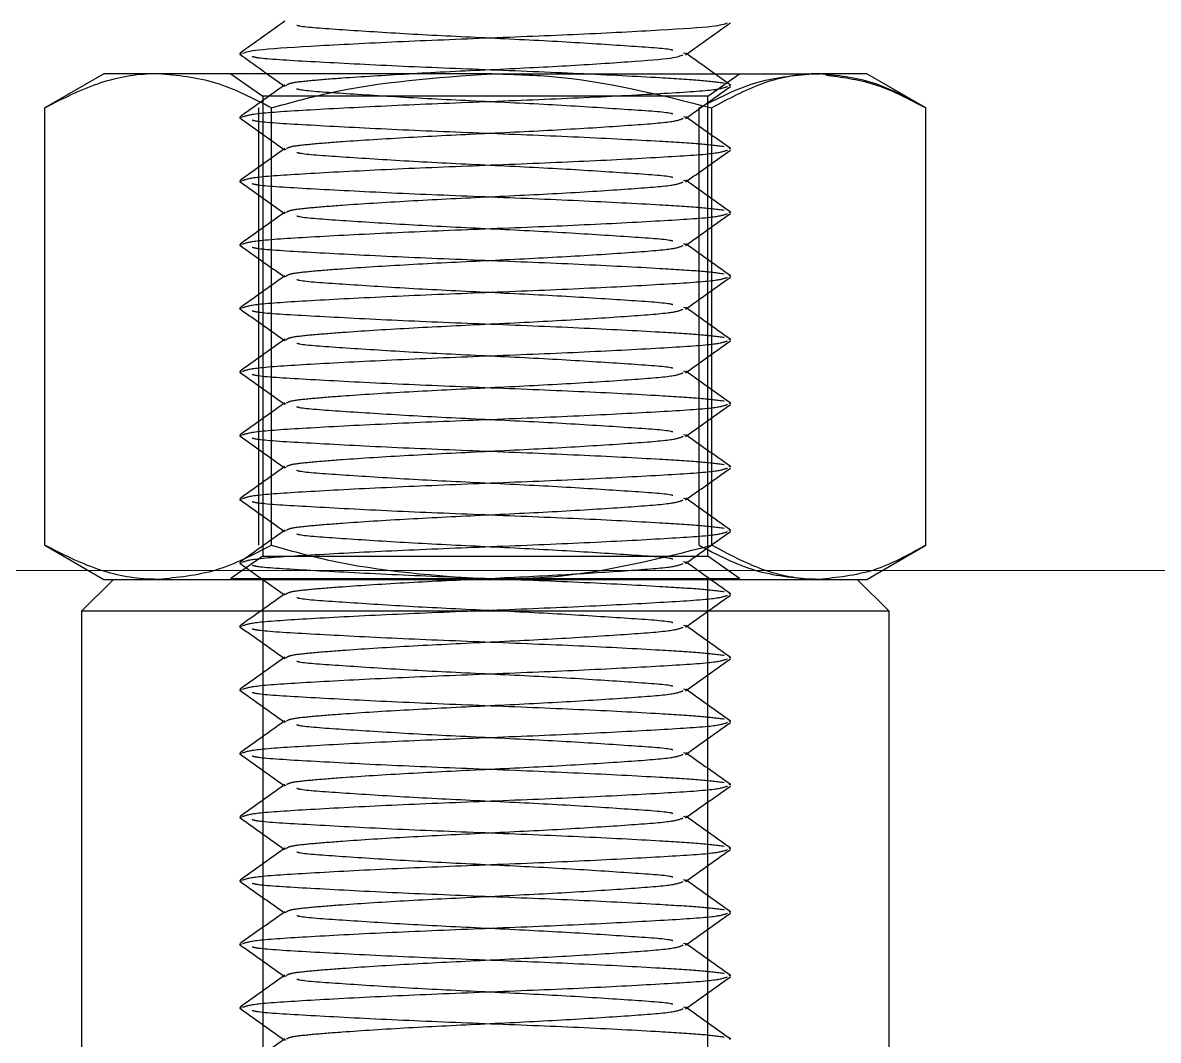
# Model space of a CAD drawing. Header units: metres. Extents: x 0 to 63075, y 0 to 44550.
# Drawn here: x 14192.78 to 14228.5, y 27137.82 to 27169.82 of the extents above; entities that cross this region are included whole.
import ezdxf

# ---------------------------------------------------------------- set-up
doc = ezdxf.new("R2010")
doc.units = ezdxf.units.M
doc.header["$LTSCALE"] = 75
for name, pattern in [('CENTER2', [28.575, 19.05, -3.175, 3.175, -3.175]), ('CENTERX2', [101.6, 63.5, -12.7, 12.7, -12.7]), ('HIDDEN2', [4.7625, 3.175, -1.5875])]:
    doc.linetypes.add(name, pattern=pattern)
for name, color, linetype in [('SC1', 7, 'CENTER2'), ('SDM', 7, 'Continuous'), ('SL4', 4, 'Continuous'), ('ST1', 7, 'HIDDEN2')]:
    doc.layers.add(name, color=color, linetype=linetype)

# ---------------------------------------------------------------- blocks, each defined once
blk = doc.blocks.new('A$Cb6dca9d5')
at = {"layer": 'SL4'}
for p, q in [((353.194, 429.056), (353.138, 429.069)), ((348.865, 428.444), (347.007, 427.371)), ((350.574, 428.444), (348.865, 428.444)), ((361.065, 428.444), (350.574, 428.444)), ((361.065, 428.444), (371.356, 428.444)), ((372.865, 428.444), (371.356, 428.444)), ((374.723, 427.371), (372.865, 428.444)), ((347.011, 427.372), (347.138, 427.433)), ((347.011, 413.616), (347.011, 427.372)), ((354.138, 413.616), (354.138, 427.372)), ((367.992, 413.616), (367.992, 427.372)), ((374.719, 413.616), (374.719, 427.372)), ((347.007, 413.617), (348.865, 412.544)), ((347.011, 413.616), (347.138, 413.556)), ((372.865, 412.544), (374.723, 413.617)), ((349.165, 412.544), (348.165, 411.544)), ((348.865, 412.544), (350.574, 412.544)), ((350.574, 412.544), (361.065, 412.544)), ((353.862, 412.544), (353.871, 412.537)), ((361.065, 412.544), (371.356, 412.544)), ((371.356, 412.544), (372.865, 412.544)), ((373.565, 411.544), (372.565, 412.544)), ((348.165, 411.544), (348.165, 390.544)), ((373.565, 411.544), (348.165, 411.544)), ((373.565, 390.544), (373.565, 411.544))]:
    blk.add_line(p, q, dxfattribs=at)
for points, knots in [([(354.561, 430.093), (354.326, 429.926), (353.856, 429.591), (353.386, 429.256), (353.151, 429.088)], [0, 0, 0, 0, 0.499908, 1, 1, 1, 1]), ([(353.229, 429.088), (353.334, 429.125), (353.561, 429.205), (355.282, 429.312), (357.822, 429.448), (360.865, 429.569), (363.908, 429.689), (366.447, 429.825), (368.157, 429.931), (368.382, 430.01), (368.485, 430.046)], [0, 0, 0, 0, 0.111758, 0.239388, 0.372264, 0.501747, 0.63123, 0.764106, 0.891736, 1, 1, 1, 1]), ([(367.164, 429.041), (367.399, 429.208), (367.869, 429.543), (368.339, 429.878), (368.574, 430.045)], [0, 0, 0, 0, 0.499911, 1, 1, 1, 1]), ([(353.143, 429.056), (353.377, 428.889), (353.664, 428.685), (353.95, 428.481), (354.002, 428.444)], [0, 0, 0, 0, 0.819119, 1, 1, 1, 1]), ([(358.426, 428.444), (358.438, 428.445), (359.128, 428.489), (360.9, 428.568), (363.345, 428.689), (365.432, 428.825), (366.819, 428.93), (367.002, 429.007), (367.085, 429.042)], [0, 0, 0, 0, 0.003694, 0.210444, 0.417195, 0.629373, 0.833159, 1, 1, 1, 1]), ([(368.461, 428.172), (368.265, 428.312), (367.846, 428.611), (367.427, 428.91), (367.203, 429.069)], [0, 0, 0, 0, 0.467659, 1, 1, 1, 1]), ([(350.574, 428.444), (350.49, 428.443), (349.85, 428.433), (348.644, 428.199), (347.558, 427.65), (347.011, 427.372)], [0, 0, 0, 0, 0.070099, 0.530789, 1, 1, 1, 1]), ([(354.138, 427.372), (353.559, 427.672), (352.391, 428.276), (351.183, 428.388), (350.574, 428.444)], [0, 0, 0, 0, 0.495458, 1, 1, 1, 1]), ([(354.138, 427.372), (354.719, 427.534), (356.977, 428.162), (359.323, 428.324), (361.065, 428.444)], [0, 0, 0, 0, 0.257551, 1, 1, 1, 1]), ([(361.065, 428.444), (361.695, 428.428), (364.04, 428.369), (366.323, 427.793), (367.992, 427.372)], [0, 0, 0, 0, 0.268634, 1, 1, 1, 1]), ([(371.356, 428.444), (371.276, 428.443), (370.672, 428.433), (369.534, 428.199), (368.509, 427.65), (367.992, 427.372)], [0, 0, 0, 0, 0.0700986, 0.5307888, 1, 1, 1, 1]), ([(374.719, 427.372), (374.173, 427.672), (373.071, 428.276), (371.931, 428.388), (371.356, 428.444)], [0, 0, 0, 0, 0.495458, 1, 1, 1, 1]), ([(350.574, 412.544), (350.49, 412.545), (349.85, 412.555), (348.644, 412.789), (347.558, 413.339), (347.011, 413.616)], [0, 0, 0, 0, 0.070099, 0.530789, 1, 1, 1, 1]), ([(354.138, 413.616), (353.559, 413.316), (352.391, 412.712), (351.183, 412.6), (350.574, 412.544)], [0, 0, 0, 0, 0.495458, 1, 1, 1, 1]), ([(354.138, 413.616), (354.719, 413.454), (356.977, 412.826), (359.323, 412.664), (361.065, 412.544)], [0, 0, 0, 0, 0.2575513, 1, 1, 1, 1]), ([(361.065, 412.544), (361.695, 412.56), (364.04, 412.619), (366.323, 413.195), (367.992, 413.616)], [0, 0, 0, 0, 0.268634, 1, 1, 1, 1]), ([(371.356, 412.544), (371.276, 412.545), (370.672, 412.555), (369.534, 412.789), (368.509, 413.339), (367.992, 413.616)], [0, 0, 0, 0, 0.070099, 0.530789, 1, 1, 1, 1]), ([(374.719, 413.616), (374.173, 413.316), (373.071, 412.712), (371.931, 412.6), (371.356, 412.544)], [0, 0, 0, 0, 0.495458, 1, 1, 1, 1])]:
    blk.add_open_spline(points, degree=3, knots=knots, dxfattribs=at)
at = {"layer": 'ST1'}
for p, q in [((367.186, 429.069), (367.098, 429.092)), ((367.203, 429.069), (367.169, 429.093)), ((352.865, 428.444), (353.865, 427.744)), ((354.002, 428.444), (354.55, 428.053)), ((367.865, 427.744), (368.865, 428.444)), ((371.156, 428.444), (371.387, 428.439)), ((354.597, 428.055), (354.544, 428.069)), ((368.577, 428.09), (368.461, 428.172)), ((368.592, 428.069), (368.534, 428.09)), ((360.982, 427.744), (353.865, 427.744)), ((353.865, 427.744), (353.865, 413.27)), ((367.865, 427.744), (360.982, 427.744)), ((367.865, 413.27), (367.865, 427.744)), ((353.738, 413.616), (353.738, 427.372)), ((367.592, 413.616), (367.592, 427.372)), ((353.194, 427.056), (353.138, 427.069)), ((367.186, 427.069), (367.098, 427.092)), ((354.597, 426.055), (354.544, 426.069)), ((368.592, 426.069), (368.534, 426.09)), ((353.194, 425.056), (353.138, 425.069)), ((367.186, 425.069), (367.098, 425.092)), ((354.597, 424.055), (354.544, 424.069)), ((368.592, 424.069), (368.534, 424.09)), ((353.194, 423.056), (353.138, 423.069)), ((367.186, 423.069), (367.098, 423.092)), ((354.597, 422.055), (354.544, 422.069)), ((368.592, 422.069), (368.534, 422.09)), ((353.194, 421.056), (353.138, 421.069)), ((367.186, 421.069), (367.098, 421.092)), ((354.597, 420.055), (354.544, 420.069)), ((368.592, 420.069), (368.534, 420.09)), ((353.194, 419.056), (353.138, 419.069)), ((367.186, 419.069), (367.098, 419.092)), ((354.597, 418.055), (354.544, 418.069)), ((368.592, 418.069), (368.534, 418.09)), ((353.194, 417.056), (353.138, 417.069)), ((367.186, 417.069), (367.098, 417.092)), ((354.597, 416.055), (354.544, 416.069)), ((368.592, 416.069), (368.534, 416.09)), ((353.194, 415.056), (353.138, 415.069)), ((367.186, 415.069), (367.098, 415.092)), ((354.597, 414.055), (354.544, 414.069)), ((368.592, 414.069), (368.534, 414.09)), ((353.865, 413.27), (352.865, 412.569)), ((353.865, 413.27), (367.865, 413.27)), ((368.865, 412.569), (367.865, 413.27)), ((353.194, 413.056), (353.138, 413.069)), ((367.186, 413.069), (367.098, 413.092)), ((352.865, 412.569), (360.998, 412.569)), ((352.865, 412.569), (352.865, 412.544)), ((353.865, 412.544), (353.865, 387.544)), ((360.998, 412.569), (368.865, 412.569)), ((367.865, 387.544), (367.865, 412.544)), ((368.865, 412.544), (368.865, 412.569)), ((353.871, 412.537), (354.55, 412.053)), ((354.597, 412.055), (354.544, 412.069)), ((368.592, 412.069), (368.534, 412.09)), ((353.194, 411.056), (353.138, 411.069)), ((367.186, 411.069), (367.098, 411.092)), ((354.597, 410.055), (354.544, 410.069)), ((368.592, 410.069), (368.534, 410.09)), ((353.194, 409.056), (353.138, 409.069)), ((367.186, 409.069), (367.098, 409.092)), ((354.597, 408.055), (354.544, 408.069)), ((368.592, 408.069), (368.534, 408.09)), ((353.194, 407.056), (353.138, 407.069)), ((367.186, 407.069), (367.098, 407.092)), ((354.597, 406.055), (354.544, 406.069)), ((368.592, 406.069), (368.534, 406.09)), ((353.194, 405.056), (353.138, 405.069)), ((367.186, 405.069), (367.098, 405.092)), ((354.597, 404.055), (354.544, 404.069)), ((368.592, 404.069), (368.534, 404.09)), ((353.194, 403.056), (353.138, 403.069)), ((367.186, 403.069), (367.098, 403.092)), ((354.597, 402.055), (354.544, 402.069)), ((368.592, 402.069), (368.534, 402.09)), ((353.194, 401.056), (353.138, 401.069)), ((367.186, 401.069), (367.098, 401.092)), ((354.597, 400.055), (354.544, 400.069)), ((368.592, 400.069), (368.534, 400.09)), ((353.194, 399.056), (353.138, 399.069)), ((367.186, 399.069), (367.098, 399.092)), ((354.597, 398.055), (354.544, 398.069)), ((368.592, 398.069), (368.534, 398.09))]:
    blk.add_line(p, q, dxfattribs=at)
for points, knots in [([(366.759, 429.181), (366.74, 429.186), (366.578, 429.234), (365.389, 429.311), (363.365, 429.448), (360.865, 429.569), (358.367, 429.689), (356.334, 429.826), (355.127, 429.906), (354.964, 429.957), (354.936, 429.966)], [0, 0, 0, 0, 0.020732, 0.175704, 0.337058, 0.494284, 0.651511, 0.812864, 0.967837, 1, 1, 1, 1]), ([(368.375, 428.147), (368.156, 428.175), (367.718, 428.232), (366.214, 428.325), (363.905, 428.448), (360.868, 428.569), (357.814, 428.689), (355.313, 428.826), (353.794, 428.912), (353.589, 428.968), (353.537, 428.983)], [0, 0, 0, 0, 0.103388, 0.206233, 0.357671, 0.505243, 0.652814, 0.804253, 0.949712, 1, 1, 1, 1]), ([(354.609, 428.092), (354.65, 428.116), (354.738, 428.168), (355.381, 428.238), (356.501, 428.328), (357.694, 428.4), (358.426, 428.444)], [0, 0, 0, 0, 0.196575, 0.41983, 0.64404, 1, 1, 1, 1]), ([(367.592, 427.372), (368.171, 427.672), (369.339, 428.276), (370.547, 428.388), (371.156, 428.444)], [0, 0, 0, 0, 0.495458, 1, 1, 1, 1]), ([(371.57, 428.407), (372.071, 428.341), (373.138, 428.199), (374.172, 427.659), (374.719, 427.372)], [0, 0, 0, 0, 0.4700268, 1, 1, 1, 1]), ([(354.561, 428.093), (354.326, 427.926), (353.856, 427.591), (353.386, 427.256), (353.151, 427.088)], [0, 0, 0, 0, 0.499908, 1, 1, 1, 1]), ([(353.229, 427.088), (353.334, 427.125), (353.561, 427.205), (355.282, 427.312), (357.822, 427.448), (360.865, 427.569), (363.908, 427.689), (366.447, 427.825), (368.157, 427.931), (368.382, 428.01), (368.485, 428.046)], [0, 0, 0, 0, 0.111758, 0.239388, 0.372264, 0.501747, 0.63123, 0.764106, 0.891736, 1, 1, 1, 1]), ([(366.759, 427.181), (366.74, 427.186), (366.578, 427.234), (365.389, 427.311), (363.365, 427.448), (360.865, 427.569), (358.367, 427.689), (356.334, 427.826), (355.127, 427.906), (354.964, 427.957), (354.936, 427.966)], [0, 0, 0, 0, 0.020732, 0.175704, 0.337058, 0.494284, 0.651511, 0.812864, 0.967837, 1, 1, 1, 1]), ([(367.164, 427.041), (367.399, 427.208), (367.869, 427.543), (368.339, 427.878), (368.574, 428.045)], [0, 0, 0, 0, 0.4999108, 1, 1, 1, 1]), ([(353.143, 427.056), (353.377, 426.889), (353.847, 426.555), (354.316, 426.221), (354.55, 426.053)], [0, 0, 0, 0, 0.500033, 1, 1, 1, 1]), ([(368.375, 426.147), (368.156, 426.175), (367.718, 426.232), (366.214, 426.325), (363.905, 426.448), (360.868, 426.569), (357.814, 426.689), (355.313, 426.826), (353.794, 426.912), (353.589, 426.968), (353.537, 426.983)], [0, 0, 0, 0, 0.1033882, 0.2062326, 0.357671, 0.5052426, 0.6528142, 0.8042526, 0.9497121, 1, 1, 1, 1]), ([(354.609, 426.092), (354.65, 426.116), (354.738, 426.168), (355.379, 426.238), (356.52, 426.328), (358.382, 426.448), (360.863, 426.569), (363.355, 426.689), (365.43, 426.825), (366.819, 426.93), (367.002, 427.007), (367.085, 427.042)], [0, 0, 0, 0, 0.072607, 0.155069, 0.237884, 0.371691, 0.502076, 0.632461, 0.766268, 0.894784, 1, 1, 1, 1]), ([(368.577, 426.09), (368.342, 426.257), (367.873, 426.591), (367.404, 426.926), (367.169, 427.093)], [0, 0, 0, 0, 0.500042, 1, 1, 1, 1]), ([(354.561, 426.093), (354.326, 425.926), (353.856, 425.591), (353.386, 425.256), (353.151, 425.088)], [0, 0, 0, 0, 0.499908, 1, 1, 1, 1]), ([(353.229, 425.088), (353.334, 425.125), (353.561, 425.205), (355.282, 425.312), (357.822, 425.448), (360.865, 425.569), (363.908, 425.689), (366.447, 425.825), (368.157, 425.931), (368.382, 426.01), (368.485, 426.046)], [0, 0, 0, 0, 0.1117583, 0.2393882, 0.3722641, 0.5017472, 0.6312302, 0.7641061, 0.891736, 1, 1, 1, 1]), ([(366.759, 425.181), (366.74, 425.186), (366.578, 425.234), (365.389, 425.311), (363.365, 425.448), (360.865, 425.569), (358.367, 425.689), (356.334, 425.826), (355.127, 425.906), (354.964, 425.957), (354.936, 425.966)], [0, 0, 0, 0, 0.020732, 0.175704, 0.337058, 0.494284, 0.651511, 0.812864, 0.967837, 1, 1, 1, 1]), ([(367.164, 425.041), (367.399, 425.208), (367.869, 425.543), (368.339, 425.878), (368.574, 426.045)], [0, 0, 0, 0, 0.499911, 1, 1, 1, 1]), ([(353.143, 425.056), (353.377, 424.889), (353.847, 424.555), (354.316, 424.221), (354.55, 424.053)], [0, 0, 0, 0, 0.500033, 1, 1, 1, 1]), ([(368.577, 424.09), (368.342, 424.257), (367.873, 424.591), (367.404, 424.926), (367.169, 425.093)], [0, 0, 0, 0, 0.500042, 1, 1, 1, 1]), ([(368.375, 424.147), (368.156, 424.175), (367.718, 424.232), (366.214, 424.325), (363.905, 424.448), (360.868, 424.569), (357.814, 424.689), (355.313, 424.826), (353.794, 424.912), (353.589, 424.968), (353.537, 424.983)], [0, 0, 0, 0, 0.1033882, 0.2062326, 0.357671, 0.5052426, 0.6528142, 0.8042526, 0.9497121, 1, 1, 1, 1]), ([(354.609, 424.092), (354.65, 424.116), (354.738, 424.168), (355.379, 424.238), (356.52, 424.328), (358.382, 424.448), (360.863, 424.569), (363.355, 424.689), (365.43, 424.825), (366.819, 424.93), (367.002, 425.007), (367.085, 425.042)], [0, 0, 0, 0, 0.0726073, 0.1550688, 0.2378835, 0.371691, 0.5020758, 0.6324606, 0.7662681, 0.8947836, 1, 1, 1, 1]), ([(354.561, 424.093), (354.326, 423.926), (353.856, 423.591), (353.386, 423.256), (353.151, 423.088)], [0, 0, 0, 0, 0.499908, 1, 1, 1, 1]), ([(353.229, 423.088), (353.334, 423.125), (353.561, 423.205), (355.282, 423.312), (357.822, 423.448), (360.865, 423.569), (363.908, 423.689), (366.447, 423.825), (368.157, 423.931), (368.382, 424.01), (368.485, 424.046)], [0, 0, 0, 0, 0.111758, 0.239388, 0.372264, 0.501747, 0.63123, 0.764106, 0.891736, 1, 1, 1, 1]), ([(367.164, 423.041), (367.399, 423.208), (367.869, 423.543), (368.339, 423.878), (368.574, 424.045)], [0, 0, 0, 0, 0.4999108, 1, 1, 1, 1]), ([(366.759, 423.181), (366.74, 423.186), (366.578, 423.234), (365.389, 423.311), (363.365, 423.448), (360.865, 423.569), (358.367, 423.689), (356.334, 423.826), (355.127, 423.906), (354.964, 423.957), (354.936, 423.966)], [0, 0, 0, 0, 0.020732, 0.175704, 0.337058, 0.494284, 0.651511, 0.812864, 0.967837, 1, 1, 1, 1]), ([(353.143, 423.056), (353.377, 422.889), (353.847, 422.555), (354.316, 422.221), (354.55, 422.053)], [0, 0, 0, 0, 0.500033, 1, 1, 1, 1]), ([(368.375, 422.147), (368.156, 422.175), (367.718, 422.232), (366.214, 422.325), (363.905, 422.448), (360.868, 422.569), (357.814, 422.689), (355.313, 422.826), (353.794, 422.912), (353.589, 422.968), (353.537, 422.983)], [0, 0, 0, 0, 0.1033882, 0.2062326, 0.357671, 0.5052426, 0.6528142, 0.8042526, 0.9497121, 1, 1, 1, 1]), ([(354.609, 422.092), (354.65, 422.116), (354.738, 422.168), (355.379, 422.238), (356.52, 422.328), (358.382, 422.448), (360.863, 422.569), (363.355, 422.689), (365.43, 422.825), (366.819, 422.93), (367.002, 423.007), (367.085, 423.042)], [0, 0, 0, 0, 0.072607, 0.155069, 0.237884, 0.371691, 0.502076, 0.632461, 0.766268, 0.894784, 1, 1, 1, 1]), ([(368.577, 422.09), (368.342, 422.257), (367.873, 422.591), (367.404, 422.926), (367.169, 423.093)], [0, 0, 0, 0, 0.5000417, 1, 1, 1, 1]), ([(354.561, 422.093), (354.326, 421.926), (353.856, 421.591), (353.386, 421.256), (353.151, 421.088)], [0, 0, 0, 0, 0.499908, 1, 1, 1, 1]), ([(353.229, 421.088), (353.334, 421.125), (353.561, 421.205), (355.282, 421.312), (357.822, 421.448), (360.865, 421.569), (363.908, 421.689), (366.447, 421.825), (368.157, 421.931), (368.382, 422.01), (368.485, 422.046)], [0, 0, 0, 0, 0.111758, 0.239388, 0.372264, 0.501747, 0.63123, 0.764106, 0.891736, 1, 1, 1, 1]), ([(366.759, 421.181), (366.74, 421.186), (366.578, 421.234), (365.389, 421.311), (363.365, 421.448), (360.865, 421.569), (358.367, 421.689), (356.334, 421.826), (355.127, 421.906), (354.964, 421.957), (354.936, 421.966)], [0, 0, 0, 0, 0.020732, 0.175704, 0.337058, 0.494284, 0.651511, 0.812864, 0.967837, 1, 1, 1, 1]), ([(367.164, 421.041), (367.399, 421.208), (367.869, 421.543), (368.339, 421.878), (368.574, 422.045)], [0, 0, 0, 0, 0.499911, 1, 1, 1, 1]), ([(353.143, 421.056), (353.377, 420.889), (353.847, 420.555), (354.316, 420.221), (354.55, 420.053)], [0, 0, 0, 0, 0.500033, 1, 1, 1, 1]), ([(368.375, 420.147), (368.156, 420.175), (367.718, 420.232), (366.214, 420.325), (363.905, 420.448), (360.868, 420.569), (357.814, 420.689), (355.313, 420.826), (353.794, 420.912), (353.589, 420.968), (353.537, 420.983)], [0, 0, 0, 0, 0.103388, 0.206233, 0.357671, 0.505243, 0.652814, 0.804253, 0.949712, 1, 1, 1, 1]), ([(354.609, 420.092), (354.65, 420.116), (354.738, 420.168), (355.379, 420.238), (356.52, 420.328), (358.382, 420.448), (360.863, 420.569), (363.355, 420.689), (365.43, 420.825), (366.819, 420.93), (367.002, 421.007), (367.085, 421.042)], [0, 0, 0, 0, 0.072607, 0.155069, 0.237884, 0.371691, 0.502076, 0.632461, 0.766268, 0.894784, 1, 1, 1, 1]), ([(368.577, 420.09), (368.342, 420.257), (367.873, 420.591), (367.404, 420.926), (367.169, 421.093)], [0, 0, 0, 0, 0.5000417, 1, 1, 1, 1]), ([(354.561, 420.093), (354.326, 419.926), (353.856, 419.591), (353.386, 419.256), (353.151, 419.088)], [0, 0, 0, 0, 0.499908, 1, 1, 1, 1]), ([(353.229, 419.088), (353.334, 419.125), (353.561, 419.205), (355.282, 419.312), (357.822, 419.448), (360.865, 419.569), (363.908, 419.689), (366.447, 419.825), (368.157, 419.931), (368.382, 420.01), (368.485, 420.046)], [0, 0, 0, 0, 0.111758, 0.239388, 0.372264, 0.501747, 0.63123, 0.764106, 0.891736, 1, 1, 1, 1]), ([(367.164, 419.041), (367.399, 419.208), (367.869, 419.543), (368.339, 419.878), (368.574, 420.045)], [0, 0, 0, 0, 0.499911, 1, 1, 1, 1]), ([(366.759, 419.181), (366.74, 419.186), (366.578, 419.234), (365.389, 419.311), (363.365, 419.448), (360.865, 419.569), (358.367, 419.689), (356.334, 419.826), (355.127, 419.906), (354.964, 419.957), (354.936, 419.966)], [0, 0, 0, 0, 0.020732, 0.175704, 0.337058, 0.494284, 0.651511, 0.812864, 0.967837, 1, 1, 1, 1]), ([(353.143, 419.056), (353.377, 418.889), (353.847, 418.555), (354.316, 418.221), (354.55, 418.053)], [0, 0, 0, 0, 0.5000327, 1, 1, 1, 1]), ([(368.375, 418.147), (368.156, 418.175), (367.718, 418.232), (366.214, 418.325), (363.905, 418.448), (360.868, 418.569), (357.814, 418.689), (355.313, 418.826), (353.794, 418.912), (353.589, 418.968), (353.537, 418.983)], [0, 0, 0, 0, 0.103388, 0.206233, 0.357671, 0.505243, 0.652814, 0.804253, 0.949712, 1, 1, 1, 1]), ([(354.609, 418.092), (354.65, 418.116), (354.738, 418.168), (355.379, 418.238), (356.52, 418.328), (358.382, 418.448), (360.863, 418.569), (363.355, 418.689), (365.43, 418.825), (366.819, 418.93), (367.002, 419.007), (367.085, 419.042)], [0, 0, 0, 0, 0.072607, 0.155069, 0.237884, 0.371691, 0.502076, 0.632461, 0.766268, 0.894784, 1, 1, 1, 1]), ([(368.577, 418.09), (368.342, 418.257), (367.873, 418.591), (367.404, 418.926), (367.169, 419.093)], [0, 0, 0, 0, 0.500042, 1, 1, 1, 1]), ([(354.561, 418.093), (354.326, 417.926), (353.856, 417.591), (353.386, 417.256), (353.151, 417.088)], [0, 0, 0, 0, 0.499908, 1, 1, 1, 1]), ([(353.229, 417.088), (353.334, 417.125), (353.561, 417.205), (355.282, 417.312), (357.822, 417.448), (360.865, 417.569), (363.908, 417.689), (366.447, 417.825), (368.157, 417.931), (368.382, 418.01), (368.485, 418.046)], [0, 0, 0, 0, 0.111758, 0.239388, 0.372264, 0.501747, 0.63123, 0.764106, 0.891736, 1, 1, 1, 1]), ([(366.759, 417.181), (366.74, 417.186), (366.578, 417.234), (365.389, 417.311), (363.365, 417.448), (360.865, 417.569), (358.367, 417.689), (356.334, 417.826), (355.127, 417.906), (354.964, 417.957), (354.936, 417.966)], [0, 0, 0, 0, 0.020732, 0.175704, 0.337058, 0.494284, 0.651511, 0.812864, 0.967837, 1, 1, 1, 1]), ([(367.164, 417.041), (367.399, 417.208), (367.869, 417.543), (368.339, 417.878), (368.574, 418.045)], [0, 0, 0, 0, 0.499911, 1, 1, 1, 1]), ([(353.143, 417.056), (353.377, 416.889), (353.847, 416.555), (354.316, 416.221), (354.55, 416.053)], [0, 0, 0, 0, 0.500033, 1, 1, 1, 1]), ([(368.375, 416.147), (368.156, 416.175), (367.718, 416.232), (366.214, 416.325), (363.905, 416.448), (360.868, 416.569), (357.814, 416.689), (355.313, 416.826), (353.794, 416.912), (353.589, 416.968), (353.537, 416.983)], [0, 0, 0, 0, 0.1033882, 0.2062326, 0.357671, 0.5052426, 0.6528142, 0.8042526, 0.9497121, 1, 1, 1, 1]), ([(354.609, 416.092), (354.65, 416.116), (354.738, 416.168), (355.379, 416.238), (356.52, 416.328), (358.382, 416.448), (360.863, 416.569), (363.355, 416.689), (365.43, 416.825), (366.819, 416.93), (367.002, 417.007), (367.085, 417.042)], [0, 0, 0, 0, 0.072607, 0.155069, 0.237884, 0.371691, 0.502076, 0.632461, 0.766268, 0.894784, 1, 1, 1, 1]), ([(368.577, 416.09), (368.342, 416.257), (367.873, 416.591), (367.404, 416.926), (367.169, 417.093)], [0, 0, 0, 0, 0.500042, 1, 1, 1, 1]), ([(354.561, 416.093), (354.326, 415.926), (353.856, 415.591), (353.386, 415.256), (353.151, 415.088)], [0, 0, 0, 0, 0.499908, 1, 1, 1, 1]), ([(353.229, 415.088), (353.334, 415.125), (353.561, 415.205), (355.282, 415.312), (357.822, 415.448), (360.865, 415.569), (363.908, 415.689), (366.447, 415.825), (368.157, 415.931), (368.382, 416.01), (368.485, 416.046)], [0, 0, 0, 0, 0.111758, 0.239388, 0.372264, 0.501747, 0.63123, 0.764106, 0.891736, 1, 1, 1, 1]), ([(366.759, 415.181), (366.74, 415.186), (366.578, 415.234), (365.389, 415.311), (363.365, 415.448), (360.865, 415.569), (358.367, 415.689), (356.334, 415.826), (355.127, 415.906), (354.964, 415.957), (354.936, 415.966)], [0, 0, 0, 0, 0.020732, 0.175704, 0.337058, 0.494284, 0.651511, 0.812864, 0.967837, 1, 1, 1, 1]), ([(367.164, 415.041), (367.399, 415.208), (367.869, 415.543), (368.339, 415.878), (368.574, 416.045)], [0, 0, 0, 0, 0.4999108, 1, 1, 1, 1]), ([(353.143, 415.056), (353.377, 414.889), (353.847, 414.555), (354.316, 414.221), (354.55, 414.053)], [0, 0, 0, 0, 0.500033, 1, 1, 1, 1]), ([(354.609, 414.092), (354.65, 414.116), (354.738, 414.168), (355.379, 414.238), (356.52, 414.328), (358.382, 414.448), (360.863, 414.569), (363.355, 414.689), (365.43, 414.825), (366.819, 414.93), (367.002, 415.007), (367.085, 415.042)], [0, 0, 0, 0, 0.072607, 0.155069, 0.237884, 0.371691, 0.502076, 0.632461, 0.766268, 0.894784, 1, 1, 1, 1]), ([(368.577, 414.09), (368.342, 414.257), (367.873, 414.591), (367.404, 414.926), (367.169, 415.093)], [0, 0, 0, 0, 0.5000417, 1, 1, 1, 1]), ([(368.375, 414.147), (368.156, 414.175), (367.718, 414.232), (366.214, 414.325), (363.905, 414.448), (360.868, 414.569), (357.814, 414.689), (355.313, 414.826), (353.794, 414.912), (353.589, 414.968), (353.537, 414.983)], [0, 0, 0, 0, 0.103388, 0.206233, 0.357671, 0.505243, 0.652814, 0.804253, 0.949712, 1, 1, 1, 1]), ([(354.561, 414.093), (354.326, 413.926), (353.856, 413.591), (353.386, 413.256), (353.151, 413.088)], [0, 0, 0, 0, 0.499908, 1, 1, 1, 1]), ([(353.229, 413.088), (353.334, 413.125), (353.561, 413.205), (355.282, 413.312), (357.822, 413.448), (360.865, 413.569), (363.908, 413.689), (366.447, 413.825), (368.157, 413.931), (368.382, 414.01), (368.485, 414.046)], [0, 0, 0, 0, 0.111758, 0.239388, 0.372264, 0.501747, 0.63123, 0.764106, 0.891736, 1, 1, 1, 1]), ([(367.164, 413.041), (367.399, 413.208), (367.869, 413.543), (368.339, 413.878), (368.574, 414.045)], [0, 0, 0, 0, 0.499911, 1, 1, 1, 1]), ([(366.759, 413.181), (366.74, 413.186), (366.578, 413.234), (365.389, 413.311), (363.365, 413.448), (360.865, 413.569), (358.367, 413.689), (356.334, 413.826), (355.127, 413.906), (354.964, 413.957), (354.936, 413.966)], [0, 0, 0, 0, 0.020732, 0.175704, 0.337058, 0.494284, 0.651511, 0.812864, 0.967837, 1, 1, 1, 1]), ([(367.592, 413.616), (368.171, 413.316), (369.339, 412.712), (370.547, 412.6), (371.156, 412.544)], [0, 0, 0, 0, 0.495458, 1, 1, 1, 1]), ([(353.143, 413.056), (353.377, 412.889), (353.617, 412.718), (353.857, 412.548), (353.862, 412.544)], [0, 0, 0, 0, 0.979011, 1, 1, 1, 1]), ([(368.375, 412.147), (368.156, 412.175), (367.718, 412.232), (366.214, 412.325), (363.905, 412.448), (360.868, 412.569), (357.814, 412.689), (355.313, 412.826), (353.794, 412.912), (353.589, 412.968), (353.537, 412.983)], [0, 0, 0, 0, 0.103388, 0.206233, 0.357671, 0.505243, 0.652814, 0.804253, 0.949712, 1, 1, 1, 1]), ([(354.609, 412.092), (354.65, 412.116), (354.738, 412.168), (355.379, 412.238), (356.52, 412.328), (358.382, 412.448), (360.863, 412.569), (363.355, 412.689), (365.43, 412.825), (366.819, 412.93), (367.002, 413.007), (367.085, 413.042)], [0, 0, 0, 0, 0.072607, 0.155069, 0.237884, 0.371691, 0.502076, 0.632461, 0.766268, 0.894784, 1, 1, 1, 1]), ([(368.577, 412.09), (368.342, 412.257), (367.873, 412.591), (367.404, 412.926), (367.169, 413.093)], [0, 0, 0, 0, 0.500042, 1, 1, 1, 1]), ([(354.561, 412.093), (354.326, 411.926), (353.856, 411.591), (353.386, 411.256), (353.151, 411.088)], [0, 0, 0, 0, 0.499908, 1, 1, 1, 1]), ([(353.229, 411.088), (353.334, 411.125), (353.561, 411.205), (355.282, 411.312), (357.822, 411.448), (360.865, 411.569), (363.908, 411.689), (366.447, 411.825), (368.157, 411.931), (368.382, 412.01), (368.485, 412.046)], [0, 0, 0, 0, 0.111758, 0.239388, 0.372264, 0.501747, 0.63123, 0.764106, 0.891736, 1, 1, 1, 1]), ([(366.759, 411.181), (366.74, 411.186), (366.578, 411.234), (365.389, 411.311), (363.365, 411.448), (360.865, 411.569), (358.367, 411.689), (356.334, 411.826), (355.127, 411.906), (354.964, 411.957), (354.936, 411.966)], [0, 0, 0, 0, 0.020732, 0.175704, 0.337058, 0.494284, 0.651511, 0.812864, 0.967837, 1, 1, 1, 1]), ([(367.164, 411.041), (367.399, 411.208), (367.869, 411.543), (368.339, 411.878), (368.574, 412.045)], [0, 0, 0, 0, 0.499911, 1, 1, 1, 1]), ([(353.143, 411.056), (353.377, 410.889), (353.847, 410.555), (354.316, 410.221), (354.55, 410.053)], [0, 0, 0, 0, 0.500033, 1, 1, 1, 1]), ([(368.375, 410.147), (368.156, 410.175), (367.718, 410.232), (366.214, 410.325), (363.905, 410.448), (360.868, 410.569), (357.814, 410.689), (355.313, 410.826), (353.794, 410.912), (353.589, 410.968), (353.537, 410.983)], [0, 0, 0, 0, 0.103388, 0.206233, 0.357671, 0.505243, 0.652814, 0.804253, 0.949712, 1, 1, 1, 1]), ([(354.609, 410.092), (354.65, 410.116), (354.738, 410.168), (355.379, 410.238), (356.52, 410.328), (358.382, 410.448), (360.863, 410.569), (363.355, 410.689), (365.43, 410.825), (366.819, 410.93), (367.002, 411.007), (367.085, 411.042)], [0, 0, 0, 0, 0.072607, 0.155069, 0.237884, 0.371691, 0.502076, 0.632461, 0.766268, 0.894784, 1, 1, 1, 1]), ([(368.577, 410.09), (368.342, 410.257), (367.873, 410.591), (367.404, 410.926), (367.169, 411.093)], [0, 0, 0, 0, 0.500042, 1, 1, 1, 1]), ([(354.561, 410.093), (354.326, 409.926), (353.856, 409.591), (353.386, 409.256), (353.151, 409.088)], [0, 0, 0, 0, 0.499908, 1, 1, 1, 1]), ([(353.229, 409.088), (353.334, 409.125), (353.561, 409.205), (355.282, 409.312), (357.822, 409.448), (360.865, 409.569), (363.908, 409.689), (366.447, 409.825), (368.157, 409.931), (368.382, 410.01), (368.485, 410.046)], [0, 0, 0, 0, 0.111758, 0.239388, 0.372264, 0.501747, 0.63123, 0.764106, 0.891736, 1, 1, 1, 1]), ([(367.164, 409.041), (367.399, 409.208), (367.869, 409.543), (368.339, 409.878), (368.574, 410.045)], [0, 0, 0, 0, 0.4999108, 1, 1, 1, 1]), ([(366.759, 409.181), (366.74, 409.186), (366.578, 409.234), (365.389, 409.311), (363.365, 409.448), (360.865, 409.569), (358.367, 409.689), (356.334, 409.826), (355.127, 409.906), (354.964, 409.957), (354.936, 409.966)], [0, 0, 0, 0, 0.020732, 0.175704, 0.337058, 0.494284, 0.651511, 0.812864, 0.967837, 1, 1, 1, 1]), ([(353.143, 409.056), (353.377, 408.889), (353.847, 408.555), (354.316, 408.221), (354.55, 408.053)], [0, 0, 0, 0, 0.500033, 1, 1, 1, 1]), ([(368.375, 408.147), (368.156, 408.175), (367.718, 408.232), (366.214, 408.325), (363.905, 408.448), (360.868, 408.569), (357.814, 408.689), (355.313, 408.826), (353.794, 408.912), (353.589, 408.968), (353.537, 408.983)], [0, 0, 0, 0, 0.103388, 0.206233, 0.357671, 0.505243, 0.652814, 0.804253, 0.949712, 1, 1, 1, 1]), ([(354.609, 408.092), (354.65, 408.116), (354.738, 408.168), (355.379, 408.238), (356.52, 408.328), (358.382, 408.448), (360.863, 408.569), (363.355, 408.689), (365.43, 408.825), (366.819, 408.93), (367.002, 409.007), (367.085, 409.042)], [0, 0, 0, 0, 0.072607, 0.155069, 0.237884, 0.371691, 0.502076, 0.632461, 0.766268, 0.894784, 1, 1, 1, 1]), ([(368.577, 408.09), (368.342, 408.257), (367.873, 408.591), (367.404, 408.926), (367.169, 409.093)], [0, 0, 0, 0, 0.500042, 1, 1, 1, 1]), ([(354.561, 408.093), (354.326, 407.926), (353.856, 407.591), (353.386, 407.256), (353.151, 407.088)], [0, 0, 0, 0, 0.4999079, 1, 1, 1, 1]), ([(353.229, 407.088), (353.334, 407.125), (353.561, 407.205), (355.282, 407.312), (357.822, 407.448), (360.865, 407.569), (363.908, 407.689), (366.447, 407.825), (368.157, 407.931), (368.382, 408.01), (368.485, 408.046)], [0, 0, 0, 0, 0.111758, 0.239388, 0.372264, 0.501747, 0.63123, 0.764106, 0.891736, 1, 1, 1, 1]), ([(366.759, 407.181), (366.74, 407.186), (366.578, 407.234), (365.389, 407.311), (363.365, 407.448), (360.865, 407.569), (358.367, 407.689), (356.334, 407.826), (355.127, 407.906), (354.964, 407.957), (354.936, 407.966)], [0, 0, 0, 0, 0.020732, 0.175704, 0.337058, 0.494284, 0.651511, 0.812864, 0.967837, 1, 1, 1, 1]), ([(367.164, 407.041), (367.399, 407.208), (367.869, 407.543), (368.339, 407.878), (368.574, 408.045)], [0, 0, 0, 0, 0.4999108, 1, 1, 1, 1]), ([(353.143, 407.056), (353.377, 406.889), (353.847, 406.555), (354.316, 406.221), (354.55, 406.053)], [0, 0, 0, 0, 0.500033, 1, 1, 1, 1]), ([(368.375, 406.147), (368.156, 406.175), (367.718, 406.232), (366.214, 406.325), (363.905, 406.448), (360.868, 406.569), (357.814, 406.689), (355.313, 406.826), (353.794, 406.912), (353.589, 406.968), (353.537, 406.983)], [0, 0, 0, 0, 0.103388, 0.206233, 0.357671, 0.505243, 0.652814, 0.804253, 0.949712, 1, 1, 1, 1]), ([(354.609, 406.092), (354.65, 406.116), (354.738, 406.168), (355.379, 406.238), (356.52, 406.328), (358.382, 406.448), (360.863, 406.569), (363.355, 406.689), (365.43, 406.825), (366.819, 406.93), (367.002, 407.007), (367.085, 407.042)], [0, 0, 0, 0, 0.072607, 0.155069, 0.237884, 0.371691, 0.502076, 0.632461, 0.766268, 0.894784, 1, 1, 1, 1]), ([(368.577, 406.09), (368.342, 406.257), (367.873, 406.591), (367.404, 406.926), (367.169, 407.093)], [0, 0, 0, 0, 0.500042, 1, 1, 1, 1]), ([(354.561, 406.093), (354.326, 405.926), (353.856, 405.591), (353.386, 405.256), (353.151, 405.088)], [0, 0, 0, 0, 0.499908, 1, 1, 1, 1]), ([(353.229, 405.088), (353.334, 405.125), (353.561, 405.205), (355.282, 405.312), (357.822, 405.448), (360.865, 405.569), (363.908, 405.689), (366.447, 405.825), (368.157, 405.931), (368.382, 406.01), (368.485, 406.046)], [0, 0, 0, 0, 0.111758, 0.239388, 0.372264, 0.501747, 0.63123, 0.764106, 0.891736, 1, 1, 1, 1]), ([(366.759, 405.181), (366.74, 405.186), (366.578, 405.234), (365.389, 405.311), (363.365, 405.448), (360.865, 405.569), (358.367, 405.689), (356.334, 405.826), (355.127, 405.906), (354.964, 405.957), (354.936, 405.966)], [0, 0, 0, 0, 0.020732, 0.175704, 0.337058, 0.494284, 0.651511, 0.812864, 0.967837, 1, 1, 1, 1]), ([(367.164, 405.041), (367.399, 405.208), (367.869, 405.543), (368.339, 405.878), (368.574, 406.045)], [0, 0, 0, 0, 0.499911, 1, 1, 1, 1]), ([(353.143, 405.056), (353.377, 404.889), (353.847, 404.555), (354.316, 404.221), (354.55, 404.053)], [0, 0, 0, 0, 0.500033, 1, 1, 1, 1]), ([(354.609, 404.092), (354.65, 404.116), (354.738, 404.168), (355.379, 404.238), (356.52, 404.328), (358.382, 404.448), (360.863, 404.569), (363.355, 404.689), (365.43, 404.825), (366.819, 404.93), (367.002, 405.007), (367.085, 405.042)], [0, 0, 0, 0, 0.072607, 0.155069, 0.237884, 0.371691, 0.502076, 0.632461, 0.766268, 0.894784, 1, 1, 1, 1]), ([(368.577, 404.09), (368.342, 404.257), (367.873, 404.591), (367.404, 404.926), (367.169, 405.093)], [0, 0, 0, 0, 0.500042, 1, 1, 1, 1]), ([(368.375, 404.147), (368.156, 404.175), (367.718, 404.232), (366.214, 404.325), (363.905, 404.448), (360.868, 404.569), (357.814, 404.689), (355.313, 404.826), (353.794, 404.912), (353.589, 404.968), (353.537, 404.983)], [0, 0, 0, 0, 0.103388, 0.206233, 0.357671, 0.505243, 0.652814, 0.804253, 0.949712, 1, 1, 1, 1]), ([(354.561, 404.093), (354.326, 403.926), (353.856, 403.591), (353.386, 403.256), (353.151, 403.088)], [0, 0, 0, 0, 0.499908, 1, 1, 1, 1]), ([(353.229, 403.088), (353.334, 403.125), (353.561, 403.205), (355.282, 403.312), (357.822, 403.448), (360.865, 403.569), (363.908, 403.689), (366.447, 403.825), (368.157, 403.931), (368.382, 404.01), (368.485, 404.046)], [0, 0, 0, 0, 0.111758, 0.239388, 0.372264, 0.501747, 0.63123, 0.764106, 0.891736, 1, 1, 1, 1]), ([(367.164, 403.041), (367.399, 403.208), (367.869, 403.543), (368.339, 403.878), (368.574, 404.045)], [0, 0, 0, 0, 0.4999108, 1, 1, 1, 1]), ([(366.759, 403.181), (366.74, 403.186), (366.578, 403.234), (365.389, 403.311), (363.365, 403.448), (360.865, 403.569), (358.367, 403.689), (356.334, 403.826), (355.127, 403.906), (354.964, 403.957), (354.936, 403.966)], [0, 0, 0, 0, 0.020732, 0.175704, 0.337058, 0.494284, 0.651511, 0.812864, 0.967837, 1, 1, 1, 1]), ([(353.143, 403.056), (353.377, 402.889), (353.847, 402.555), (354.316, 402.221), (354.55, 402.053)], [0, 0, 0, 0, 0.5000327, 1, 1, 1, 1]), ([(368.375, 402.147), (368.156, 402.175), (367.718, 402.232), (366.214, 402.325), (363.905, 402.448), (360.868, 402.569), (357.814, 402.689), (355.313, 402.826), (353.794, 402.912), (353.589, 402.968), (353.537, 402.983)], [0, 0, 0, 0, 0.103388, 0.206233, 0.357671, 0.505243, 0.652814, 0.804253, 0.949712, 1, 1, 1, 1]), ([(354.609, 402.092), (354.65, 402.116), (354.738, 402.168), (355.379, 402.238), (356.52, 402.328), (358.382, 402.448), (360.863, 402.569), (363.355, 402.689), (365.43, 402.825), (366.819, 402.93), (367.002, 403.007), (367.085, 403.042)], [0, 0, 0, 0, 0.0726073, 0.1550688, 0.2378835, 0.371691, 0.5020758, 0.6324606, 0.7662681, 0.8947836, 1, 1, 1, 1]), ([(368.577, 402.09), (368.342, 402.257), (367.873, 402.591), (367.404, 402.926), (367.169, 403.093)], [0, 0, 0, 0, 0.500042, 1, 1, 1, 1]), ([(354.561, 402.093), (354.326, 401.926), (353.856, 401.591), (353.386, 401.256), (353.151, 401.088)], [0, 0, 0, 0, 0.499908, 1, 1, 1, 1]), ([(353.229, 401.088), (353.334, 401.125), (353.561, 401.205), (355.282, 401.312), (357.822, 401.448), (360.865, 401.569), (363.908, 401.689), (366.447, 401.825), (368.157, 401.931), (368.382, 402.01), (368.485, 402.046)], [0, 0, 0, 0, 0.111758, 0.239388, 0.372264, 0.501747, 0.63123, 0.764106, 0.891736, 1, 1, 1, 1]), ([(366.759, 401.181), (366.74, 401.186), (366.578, 401.234), (365.389, 401.311), (363.365, 401.448), (360.865, 401.569), (358.367, 401.689), (356.334, 401.826), (355.127, 401.906), (354.964, 401.957), (354.936, 401.966)], [0, 0, 0, 0, 0.020732, 0.175704, 0.337058, 0.494284, 0.651511, 0.812864, 0.967837, 1, 1, 1, 1]), ([(367.164, 401.041), (367.399, 401.208), (367.869, 401.543), (368.339, 401.878), (368.574, 402.045)], [0, 0, 0, 0, 0.499911, 1, 1, 1, 1]), ([(353.143, 401.056), (353.377, 400.889), (353.847, 400.555), (354.316, 400.221), (354.55, 400.053)], [0, 0, 0, 0, 0.5000327, 1, 1, 1, 1]), ([(368.375, 400.147), (368.156, 400.175), (367.718, 400.232), (366.214, 400.325), (363.905, 400.448), (360.868, 400.569), (357.814, 400.689), (355.313, 400.826), (353.794, 400.912), (353.589, 400.968), (353.537, 400.983)], [0, 0, 0, 0, 0.103388, 0.206233, 0.357671, 0.505243, 0.652814, 0.804253, 0.949712, 1, 1, 1, 1]), ([(354.609, 400.092), (354.65, 400.116), (354.738, 400.168), (355.379, 400.238), (356.52, 400.328), (358.382, 400.448), (360.863, 400.569), (363.355, 400.689), (365.43, 400.825), (366.819, 400.93), (367.002, 401.007), (367.085, 401.042)], [0, 0, 0, 0, 0.072607, 0.155069, 0.237884, 0.371691, 0.502076, 0.632461, 0.766268, 0.894784, 1, 1, 1, 1]), ([(368.577, 400.09), (368.342, 400.257), (367.873, 400.591), (367.404, 400.926), (367.169, 401.093)], [0, 0, 0, 0, 0.500042, 1, 1, 1, 1]), ([(354.561, 400.093), (354.326, 399.926), (353.856, 399.591), (353.386, 399.256), (353.151, 399.088)], [0, 0, 0, 0, 0.499908, 1, 1, 1, 1]), ([(353.229, 399.088), (353.334, 399.125), (353.561, 399.205), (355.282, 399.312), (357.822, 399.448), (360.865, 399.569), (363.908, 399.689), (366.447, 399.825), (368.157, 399.931), (368.382, 400.01), (368.485, 400.046)], [0, 0, 0, 0, 0.111758, 0.239388, 0.372264, 0.501747, 0.63123, 0.764106, 0.891736, 1, 1, 1, 1]), ([(367.164, 399.041), (367.399, 399.208), (367.869, 399.543), (368.339, 399.878), (368.574, 400.045)], [0, 0, 0, 0, 0.499911, 1, 1, 1, 1]), ([(366.759, 399.181), (366.74, 399.186), (366.578, 399.234), (365.389, 399.311), (363.365, 399.448), (360.865, 399.569), (358.367, 399.689), (356.334, 399.826), (355.127, 399.906), (354.964, 399.957), (354.936, 399.966)], [0, 0, 0, 0, 0.020732, 0.175704, 0.337058, 0.494284, 0.651511, 0.812864, 0.967837, 1, 1, 1, 1]), ([(353.143, 399.056), (353.377, 398.889), (353.847, 398.555), (354.316, 398.221), (354.55, 398.053)], [0, 0, 0, 0, 0.500033, 1, 1, 1, 1]), ([(368.375, 398.147), (368.156, 398.175), (367.718, 398.232), (366.214, 398.325), (363.905, 398.448), (360.868, 398.569), (357.814, 398.689), (355.313, 398.826), (353.794, 398.912), (353.589, 398.968), (353.537, 398.983)], [0, 0, 0, 0, 0.103388, 0.206233, 0.357671, 0.505243, 0.652814, 0.804253, 0.949712, 1, 1, 1, 1]), ([(354.609, 398.092), (354.65, 398.116), (354.738, 398.168), (355.379, 398.238), (356.52, 398.328), (358.382, 398.448), (360.863, 398.569), (363.355, 398.689), (365.43, 398.825), (366.819, 398.93), (367.002, 399.007), (367.085, 399.042)], [0, 0, 0, 0, 0.072607, 0.155069, 0.237884, 0.371691, 0.502076, 0.632461, 0.766268, 0.894784, 1, 1, 1, 1]), ([(368.577, 398.09), (368.342, 398.257), (367.873, 398.591), (367.404, 398.926), (367.169, 399.093)], [0, 0, 0, 0, 0.500042, 1, 1, 1, 1]), ([(354.561, 398.093), (354.326, 397.926), (353.856, 397.591), (353.386, 397.256), (353.151, 397.088)], [0, 0, 0, 0, 0.499908, 1, 1, 1, 1])]:
    blk.add_open_spline(points, degree=3, knots=knots, dxfattribs=at)

msp = doc.modelspace()

# ---------------------------------------------------------------- linework, layer by layer
at = {"layer": 'SC1', "color": 7, "linetype": 'CENTERX2', "lineweight": 9}
msp.add_line((22143.58, 27152.594), (6381.376, 27152.594), dxfattribs=at)

# ---------------------------------------------------------------- block references
at = {"layer": 'SDM'}
msp.add_blockref('A$Cb6dca9d5', (13846.469, 26739.769), dxfattribs=at)

doc.saveas('drawing.dxf')
